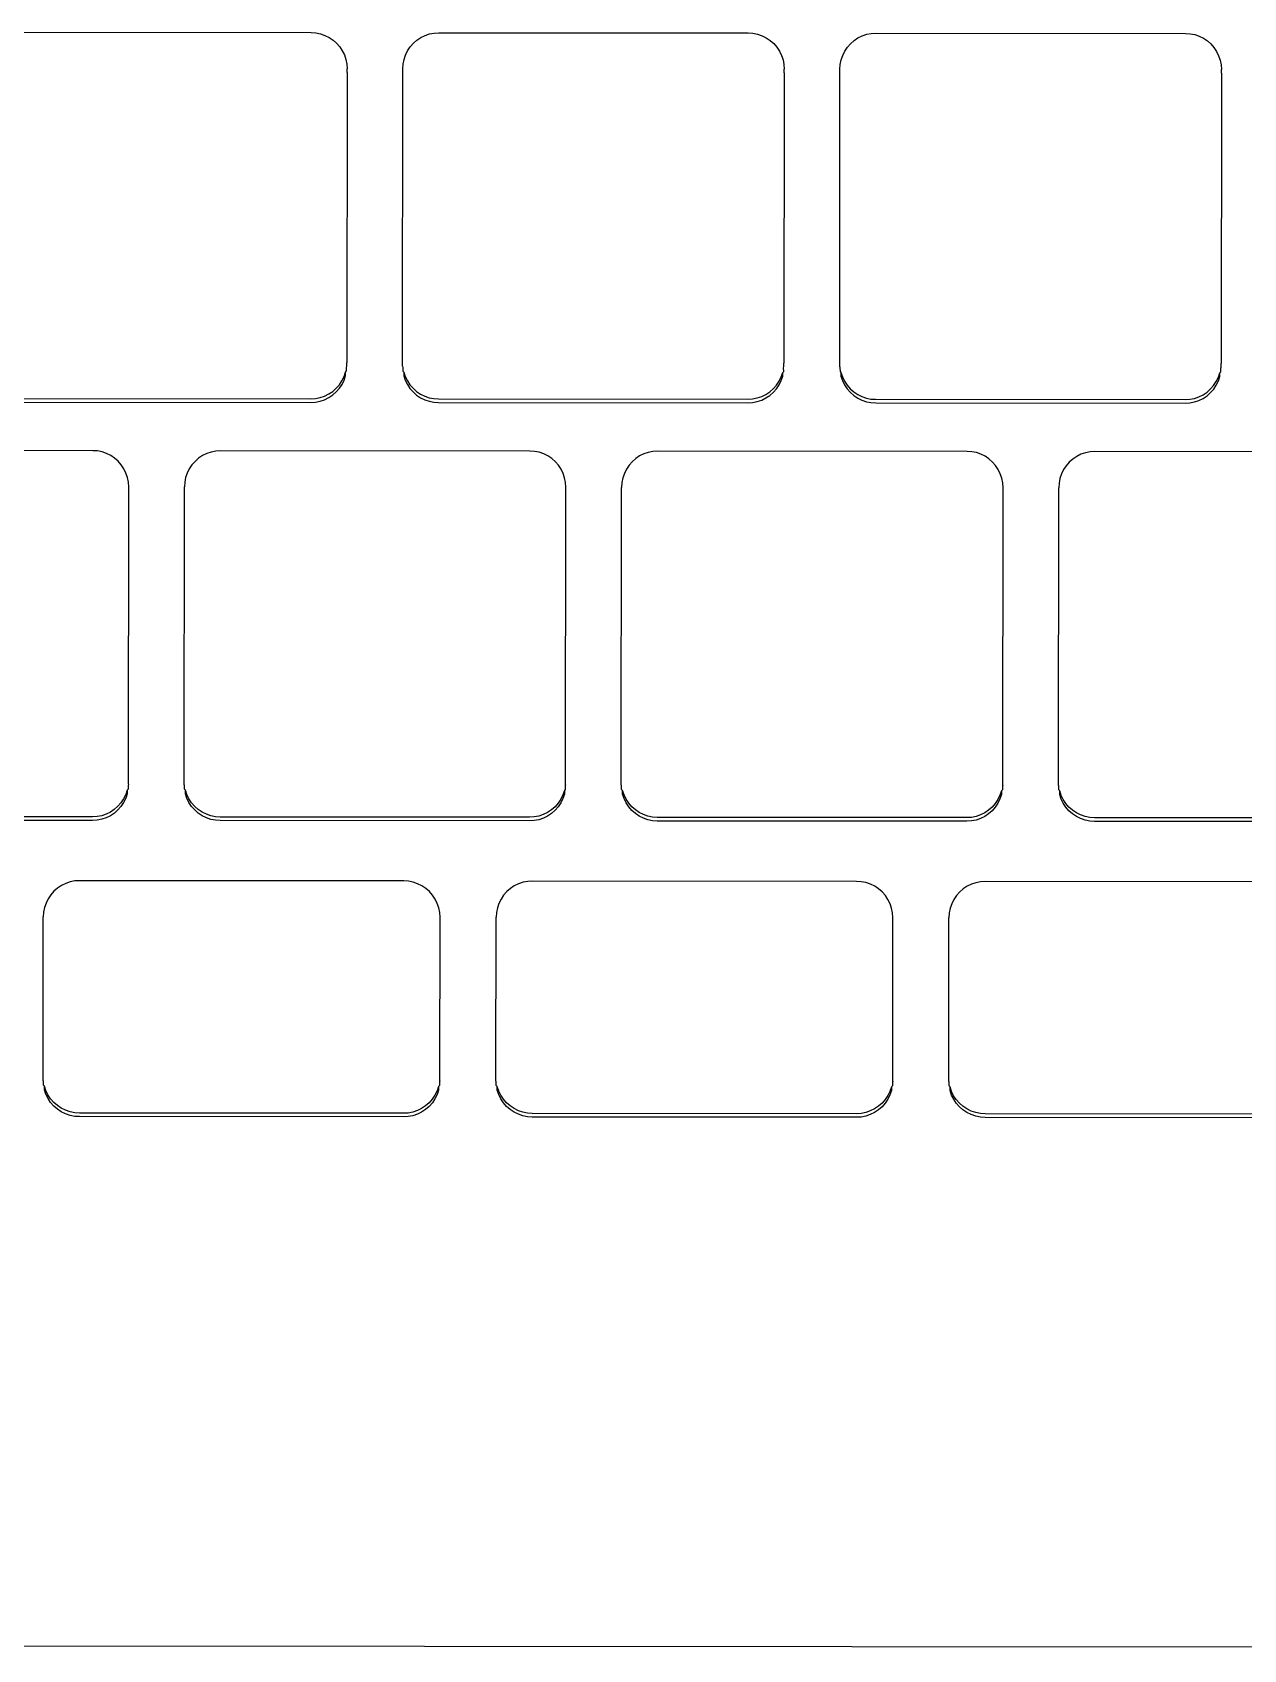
# Model space of a CAD drawing. Header units: millimetres. Extents: x 5625199 to 7433318, y -3316392 to -2552493.
# Drawn here: x 5805993.1 to 5806045.5, y -2585691.1 to -2585621.2 of the extents above; entities that cross this region are included whole.
import ezdxf

# ---------------------------------------------------------------- set-up
doc = ezdxf.new("R2010")
doc.units = ezdxf.units.MM
doc.layers.add('PL-活动家具', color=15, linetype='Continuous')

# ---------------------------------------------------------------- blocks, each defined once
blk = doc.blocks.new('GW21')
for p, q in [((5240367.802, -2566364.342), (5240381.175, -2566364.354)), ((5240381.175, -2566364.354), (5240381.378, -2566364.367)), ((5240381.378, -2566364.367), (5240381.577, -2566364.407)), ((5240381.577, -2566364.407), (5240381.77, -2566364.473)), ((5240381.77, -2566364.473), (5240381.952, -2566364.564)), ((5240385.916, -2566364.567), (5240386.099, -2566364.477)), ((5240386.099, -2566364.477), (5240386.291, -2566364.411)), ((5240386.291, -2566364.411), (5240386.491, -2566364.372)), ((5240386.491, -2566364.372), (5240386.694, -2566364.358)), ((5240386.694, -2566364.358), (5240400.067, -2566364.37)), ((5240400.067, -2566364.37), (5240400.27, -2566364.383)), ((5240400.27, -2566364.383), (5240400.469, -2566364.424)), ((5240400.469, -2566364.424), (5240400.662, -2566364.49)), ((5240400.662, -2566364.49), (5240400.844, -2566364.58)), ((5240404.991, -2566364.493), (5240405.183, -2566364.428)), ((5240405.183, -2566364.428), (5240405.383, -2566364.388)), ((5240405.383, -2566364.388), (5240405.586, -2566364.375)), ((5240405.586, -2566364.375), (5240418.959, -2566364.386)), ((5240418.959, -2566364.386), (5240419.162, -2566364.4)), ((5240419.162, -2566364.4), (5240419.361, -2566364.44)), ((5240419.361, -2566364.44), (5240419.554, -2566364.506)), ((5240381.952, -2566364.564), (5240382.121, -2566364.678)), ((5240382.121, -2566364.678), (5240382.274, -2566364.813)), ((5240382.274, -2566364.813), (5240382.408, -2566364.967)), ((5240382.408, -2566364.967), (5240382.521, -2566365.138)), ((5240382.521, -2566365.138), (5240382.611, -2566365.321)), ((5240385.256, -2566365.324), (5240385.346, -2566365.14)), ((5240385.346, -2566365.14), (5240385.459, -2566364.97)), ((5240385.459, -2566364.97), (5240385.594, -2566364.816)), ((5240385.594, -2566364.816), (5240385.747, -2566364.681)), ((5240385.747, -2566364.681), (5240385.916, -2566364.567)), ((5240400.844, -2566364.58), (5240401.013, -2566364.694)), ((5240401.013, -2566364.694), (5240401.166, -2566364.829)), ((5240401.166, -2566364.829), (5240401.3, -2566364.983)), ((5240401.3, -2566364.983), (5240401.413, -2566365.154)), ((5240401.413, -2566365.154), (5240401.503, -2566365.338)), ((5240404.148, -2566365.34), (5240404.238, -2566365.156)), ((5240404.238, -2566365.156), (5240404.351, -2566364.986)), ((5240404.351, -2566364.986), (5240404.486, -2566364.832)), ((5240404.486, -2566364.832), (5240404.639, -2566364.697)), ((5240404.639, -2566364.697), (5240404.808, -2566364.584)), ((5240404.808, -2566364.584), (5240404.991, -2566364.493)), ((5240419.554, -2566364.506), (5240419.736, -2566364.596)), ((5240419.736, -2566364.596), (5240419.906, -2566364.71)), ((5240419.906, -2566364.71), (5240420.058, -2566364.846)), ((5240420.058, -2566364.846), (5240420.192, -2566365)), ((5240420.192, -2566365), (5240420.305, -2566365.17)), ((5240420.305, -2566365.17), (5240420.395, -2566365.354)), ((5240382.611, -2566365.321), (5240382.676, -2566365.515)), ((5240382.676, -2566365.515), (5240382.716, -2566365.716)), ((5240382.716, -2566365.716), (5240382.729, -2566365.92)), ((5240385.137, -2566365.923), (5240385.15, -2566365.718)), ((5240385.15, -2566365.718), (5240385.19, -2566365.517)), ((5240385.19, -2566365.517), (5240385.256, -2566365.324)), ((5240401.503, -2566365.338), (5240401.568, -2566365.531)), ((5240401.568, -2566365.531), (5240401.608, -2566365.732)), ((5240401.608, -2566365.732), (5240401.621, -2566365.937)), ((5240404.029, -2566365.939), (5240404.043, -2566365.734)), ((5240404.043, -2566365.734), (5240404.082, -2566365.534)), ((5240404.082, -2566365.534), (5240404.148, -2566365.34)), ((5240420.395, -2566365.354), (5240420.46, -2566365.548)), ((5240420.46, -2566365.548), (5240420.5, -2566365.749)), ((5240420.5, -2566365.749), (5240420.513, -2566365.953)), ((5240382.73, -2566366.077), (5240382.717, -2566378.614)), ((5240382.73, -2566366.077), (5240382.729, -2566365.92)), ((5240385.126, -2566378.773), (5240385.137, -2566365.923)), ((5240401.622, -2566366.093), (5240401.609, -2566378.631)), ((5240401.622, -2566366.093), (5240401.621, -2566365.937)), ((5240404.018, -2566378.789), (5240404.029, -2566365.939)), ((5240420.514, -2566366.109), (5240420.501, -2566378.647)), ((5240420.514, -2566366.109), (5240420.513, -2566365.953)), ((5240382.598, -2566379.213), (5240382.664, -2566379.019)), ((5240382.664, -2566379.019), (5240382.704, -2566378.975)), ((5240382.664, -2566379.176), (5240382.664, -2566379.019)), ((5240382.703, -2566378.819), (5240382.718, -2566378.771)), ((5240382.704, -2566378.975), (5240382.703, -2566378.819)), ((5240382.718, -2566378.771), (5240382.717, -2566378.614)), ((5240385.126, -2566378.773), (5240385.138, -2566378.821)), ((5240385.138, -2566378.821), (5240385.139, -2566378.977)), ((5240385.139, -2566378.977), (5240385.178, -2566379.022)), ((5240385.178, -2566379.022), (5240385.243, -2566379.216)), ((5240385.178, -2566379.022), (5240385.179, -2566379.178)), ((5240401.49, -2566379.23), (5240401.556, -2566379.036)), ((5240401.556, -2566379.036), (5240401.596, -2566378.991)), ((5240401.556, -2566379.192), (5240401.556, -2566379.036)), ((5240401.595, -2566378.835), (5240401.61, -2566378.787)), ((5240401.596, -2566378.991), (5240401.595, -2566378.835)), ((5240401.61, -2566378.787), (5240401.609, -2566378.631)), ((5240404.018, -2566378.789), (5240404.03, -2566378.837)), ((5240404.03, -2566378.837), (5240404.031, -2566378.993)), ((5240404.031, -2566378.993), (5240404.07, -2566379.038)), ((5240404.07, -2566379.038), (5240404.135, -2566379.232)), ((5240404.07, -2566379.038), (5240404.071, -2566379.194)), ((5240420.382, -2566379.246), (5240420.448, -2566379.052)), ((5240420.448, -2566379.052), (5240420.488, -2566379.007)), ((5240420.448, -2566379.208), (5240420.448, -2566379.052)), ((5240420.488, -2566378.851), (5240420.502, -2566378.803)), ((5240420.488, -2566379.007), (5240420.488, -2566378.851)), ((5240420.502, -2566378.803), (5240420.501, -2566378.647)), ((5240381.938, -2566379.969), (5240382.107, -2566379.856)), ((5240382.107, -2566379.856), (5240382.26, -2566379.721)), ((5240382.26, -2566379.721), (5240382.395, -2566379.567)), ((5240382.261, -2566379.877), (5240382.395, -2566379.723)), ((5240382.395, -2566379.567), (5240382.508, -2566379.397)), ((5240382.395, -2566379.723), (5240382.509, -2566379.553)), ((5240382.508, -2566379.397), (5240382.598, -2566379.213)), ((5240382.509, -2566379.553), (5240382.599, -2566379.369)), ((5240382.599, -2566379.369), (5240382.664, -2566379.176)), ((5240385.179, -2566379.178), (5240385.244, -2566379.372)), ((5240385.243, -2566379.216), (5240385.333, -2566379.399)), ((5240385.244, -2566379.372), (5240385.334, -2566379.555)), ((5240385.333, -2566379.399), (5240385.446, -2566379.57)), ((5240385.334, -2566379.555), (5240385.446, -2566379.726)), ((5240385.446, -2566379.57), (5240385.58, -2566379.724)), ((5240385.446, -2566379.726), (5240385.58, -2566379.88)), ((5240385.58, -2566379.724), (5240385.732, -2566379.859)), ((5240385.732, -2566379.859), (5240385.902, -2566379.973)), ((5240400.999, -2566379.872), (5240401.152, -2566379.737)), ((5240401.152, -2566379.737), (5240401.287, -2566379.583)), ((5240401.153, -2566379.893), (5240401.287, -2566379.739)), ((5240401.287, -2566379.583), (5240401.4, -2566379.413)), ((5240401.287, -2566379.739), (5240401.401, -2566379.569)), ((5240401.4, -2566379.413), (5240401.49, -2566379.23)), ((5240401.401, -2566379.569), (5240401.491, -2566379.386)), ((5240401.491, -2566379.386), (5240401.556, -2566379.192)), ((5240404.071, -2566379.194), (5240404.136, -2566379.388)), ((5240404.135, -2566379.232), (5240404.225, -2566379.416)), ((5240404.136, -2566379.388), (5240404.226, -2566379.572)), ((5240404.225, -2566379.416), (5240404.338, -2566379.586)), ((5240404.226, -2566379.572), (5240404.339, -2566379.742)), ((5240404.338, -2566379.586), (5240404.472, -2566379.74)), ((5240404.339, -2566379.742), (5240404.473, -2566379.896)), ((5240404.472, -2566379.74), (5240404.625, -2566379.875)), ((5240419.891, -2566379.888), (5240420.044, -2566379.753)), ((5240420.044, -2566379.753), (5240420.179, -2566379.599)), ((5240420.045, -2566379.909), (5240420.18, -2566379.756)), ((5240420.179, -2566379.599), (5240420.292, -2566379.429)), ((5240420.18, -2566379.756), (5240420.293, -2566379.585)), ((5240420.292, -2566379.429), (5240420.382, -2566379.246)), ((5240420.293, -2566379.585), (5240420.383, -2566379.402)), ((5240420.383, -2566379.402), (5240420.448, -2566379.208)), ((5240367.787, -2566380.167), (5240381.16, -2566380.178)), ((5240367.788, -2566380.323), (5240381.161, -2566380.335)), ((5240381.16, -2566380.178), (5240381.363, -2566380.165)), ((5240381.161, -2566380.335), (5240381.364, -2566380.321)), ((5240381.363, -2566380.165), (5240381.563, -2566380.125)), ((5240381.364, -2566380.321), (5240381.563, -2566380.282)), ((5240381.563, -2566380.125), (5240381.755, -2566380.06)), ((5240381.563, -2566380.282), (5240381.756, -2566380.216)), ((5240381.755, -2566380.06), (5240381.938, -2566379.969)), ((5240381.756, -2566380.216), (5240381.939, -2566380.126)), ((5240381.939, -2566380.126), (5240382.108, -2566380.012)), ((5240382.108, -2566380.012), (5240382.261, -2566379.877)), ((5240385.58, -2566379.88), (5240385.733, -2566380.015)), ((5240385.733, -2566380.015), (5240385.902, -2566380.129)), ((5240385.902, -2566379.973), (5240386.084, -2566380.064)), ((5240385.902, -2566380.129), (5240386.085, -2566380.22)), ((5240386.084, -2566380.064), (5240386.277, -2566380.13)), ((5240386.085, -2566380.22), (5240386.277, -2566380.286)), ((5240386.277, -2566380.13), (5240386.476, -2566380.17)), ((5240386.277, -2566380.286), (5240386.477, -2566380.326)), ((5240386.476, -2566380.17), (5240386.679, -2566380.183)), ((5240386.477, -2566380.326), (5240386.68, -2566380.339)), ((5240386.679, -2566380.183), (5240400.052, -2566380.195)), ((5240386.68, -2566380.339), (5240400.053, -2566380.351)), ((5240400.052, -2566380.195), (5240400.255, -2566380.181)), ((5240400.053, -2566380.351), (5240400.256, -2566380.338)), ((5240400.255, -2566380.181), (5240400.455, -2566380.142)), ((5240400.256, -2566380.338), (5240400.455, -2566380.298)), ((5240400.455, -2566380.142), (5240400.647, -2566380.076)), ((5240400.455, -2566380.298), (5240400.648, -2566380.232)), ((5240400.647, -2566380.076), (5240400.83, -2566379.986)), ((5240400.648, -2566380.232), (5240400.831, -2566380.142)), ((5240400.83, -2566379.986), (5240400.999, -2566379.872)), ((5240400.831, -2566380.142), (5240401, -2566380.028)), ((5240401, -2566380.028), (5240401.153, -2566379.893)), ((5240404.473, -2566379.896), (5240404.625, -2566380.031)), ((5240404.625, -2566379.875), (5240404.794, -2566379.989)), ((5240404.625, -2566380.031), (5240404.794, -2566380.145)), ((5240404.794, -2566379.989), (5240404.976, -2566380.08)), ((5240404.794, -2566380.145), (5240404.977, -2566380.236)), ((5240404.976, -2566380.08), (5240405.169, -2566380.146)), ((5240404.977, -2566380.236), (5240405.169, -2566380.302)), ((5240405.169, -2566380.146), (5240405.368, -2566380.186)), ((5240405.169, -2566380.302), (5240405.369, -2566380.342)), ((5240405.368, -2566380.186), (5240405.571, -2566380.199)), ((5240405.369, -2566380.342), (5240405.572, -2566380.356)), ((5240405.571, -2566380.199), (5240418.944, -2566380.211)), ((5240405.572, -2566380.356), (5240418.945, -2566380.367)), ((5240418.944, -2566380.211), (5240419.147, -2566380.198)), ((5240418.945, -2566380.367), (5240419.148, -2566380.354)), ((5240419.147, -2566380.198), (5240419.347, -2566380.158)), ((5240419.148, -2566380.354), (5240419.347, -2566380.314)), ((5240419.347, -2566380.158), (5240419.539, -2566380.092)), ((5240419.347, -2566380.314), (5240419.54, -2566380.248)), ((5240419.539, -2566380.092), (5240419.722, -2566380.002)), ((5240419.54, -2566380.248), (5240419.723, -2566380.158)), ((5240419.722, -2566380.002), (5240419.891, -2566379.888)), ((5240419.723, -2566380.158), (5240419.892, -2566380.044)), ((5240419.892, -2566380.044), (5240420.045, -2566379.909)), ((5240371.737, -2566382.418), (5240358.364, -2566382.407)), ((5240371.94, -2566382.432), (5240371.737, -2566382.418)), ((5240372.139, -2566382.472), (5240371.94, -2566382.432)), ((5240372.332, -2566382.538), (5240372.139, -2566382.472)), ((5240372.514, -2566382.629), (5240372.332, -2566382.538)), ((5240372.683, -2566382.742), (5240372.514, -2566382.629)), ((5240376.478, -2566382.632), (5240376.309, -2566382.746)), ((5240376.661, -2566382.542), (5240376.478, -2566382.632)), ((5240376.853, -2566382.476), (5240376.661, -2566382.542)), ((5240377.053, -2566382.436), (5240376.853, -2566382.476)), ((5240377.256, -2566382.423), (5240377.053, -2566382.436)), ((5240390.629, -2566382.434), (5240377.256, -2566382.423)), ((5240390.832, -2566382.448), (5240390.629, -2566382.434)), ((5240391.031, -2566382.488), (5240390.832, -2566382.448)), ((5240391.224, -2566382.554), (5240391.031, -2566382.488)), ((5240391.406, -2566382.645), (5240391.224, -2566382.554)), ((5240391.576, -2566382.759), (5240391.406, -2566382.645)), ((5240395.37, -2566382.648), (5240395.201, -2566382.762)), ((5240395.553, -2566382.558), (5240395.37, -2566382.648)), ((5240395.745, -2566382.492), (5240395.553, -2566382.558)), ((5240395.945, -2566382.452), (5240395.745, -2566382.492)), ((5240396.148, -2566382.439), (5240395.945, -2566382.452)), ((5240409.521, -2566382.451), (5240396.148, -2566382.439)), ((5240409.724, -2566382.464), (5240409.521, -2566382.451)), ((5240409.923, -2566382.504), (5240409.724, -2566382.464)), ((5240410.116, -2566382.57), (5240409.923, -2566382.504)), ((5240410.298, -2566382.661), (5240410.116, -2566382.57)), ((5240410.468, -2566382.775), (5240410.298, -2566382.661)), ((5240414.445, -2566382.574), (5240414.262, -2566382.664)), ((5240414.638, -2566382.508), (5240414.445, -2566382.574)), ((5240414.837, -2566382.469), (5240414.638, -2566382.508)), ((5240415.04, -2566382.455), (5240414.837, -2566382.469)), ((5240428.413, -2566382.467), (5240415.04, -2566382.455)), ((5240372.836, -2566382.878), (5240372.683, -2566382.742)), ((5240372.97, -2566383.032), (5240372.836, -2566382.878)), ((5240373.083, -2566383.202), (5240372.97, -2566383.032)), ((5240373.173, -2566383.386), (5240373.083, -2566383.202)), ((5240375.908, -2566383.204), (5240375.818, -2566383.388)), ((5240376.021, -2566383.034), (5240375.908, -2566383.204)), ((5240376.156, -2566382.88), (5240376.021, -2566383.034)), ((5240376.309, -2566382.746), (5240376.156, -2566382.88)), ((5240391.728, -2566382.894), (5240391.576, -2566382.759)), ((5240391.862, -2566383.048), (5240391.728, -2566382.894)), ((5240391.975, -2566383.218), (5240391.862, -2566383.048)), ((5240392.065, -2566383.402), (5240391.975, -2566383.218)), ((5240394.8, -2566383.221), (5240394.71, -2566383.404)), ((5240394.913, -2566383.051), (5240394.8, -2566383.221)), ((5240395.048, -2566382.897), (5240394.913, -2566383.051)), ((5240395.201, -2566382.762), (5240395.048, -2566382.897)), ((5240410.62, -2566382.91), (5240410.468, -2566382.775)), ((5240410.754, -2566383.064), (5240410.62, -2566382.91)), ((5240410.867, -2566383.234), (5240410.754, -2566383.064)), ((5240410.957, -2566383.418), (5240410.867, -2566383.234)), ((5240413.692, -2566383.237), (5240413.602, -2566383.42)), ((5240413.805, -2566383.067), (5240413.692, -2566383.237)), ((5240413.94, -2566382.913), (5240413.805, -2566383.067)), ((5240414.093, -2566382.778), (5240413.94, -2566382.913)), ((5240414.262, -2566382.664), (5240414.093, -2566382.778)), ((5240373.238, -2566383.58), (5240373.173, -2566383.386)), ((5240373.278, -2566383.781), (5240373.238, -2566383.58)), ((5240373.291, -2566383.985), (5240373.278, -2566383.781)), ((5240373.292, -2566384.141), (5240373.291, -2566383.985)), ((5240375.687, -2566396.681), (5240375.699, -2566383.987)), ((5240375.713, -2566383.783), (5240375.699, -2566383.987)), ((5240375.752, -2566383.582), (5240375.713, -2566383.783)), ((5240375.818, -2566383.388), (5240375.752, -2566383.582)), ((5240392.13, -2566383.596), (5240392.065, -2566383.402)), ((5240392.17, -2566383.797), (5240392.13, -2566383.596)), ((5240392.183, -2566384.001), (5240392.17, -2566383.797)), ((5240392.184, -2566384.157), (5240392.183, -2566384.001)), ((5240394.58, -2566396.853), (5240394.591, -2566384.003)), ((5240394.605, -2566383.799), (5240394.591, -2566384.003)), ((5240394.644, -2566383.598), (5240394.605, -2566383.799)), ((5240394.71, -2566383.404), (5240394.644, -2566383.598)), ((5240411.022, -2566383.612), (5240410.957, -2566383.418)), ((5240411.062, -2566383.813), (5240411.022, -2566383.612)), ((5240411.075, -2566384.017), (5240411.062, -2566383.813)), ((5240411.076, -2566384.173), (5240411.075, -2566384.017)), ((5240413.471, -2566396.713), (5240413.483, -2566384.019)), ((5240413.497, -2566383.815), (5240413.483, -2566384.019)), ((5240413.537, -2566383.614), (5240413.497, -2566383.815)), ((5240413.602, -2566383.42), (5240413.537, -2566383.614)), ((5240373.279, -2566396.679), (5240373.292, -2566384.141)), ((5240392.171, -2566396.695), (5240392.184, -2566384.157)), ((5240411.063, -2566396.711), (5240411.076, -2566384.173)), ((5240373.16, -2566397.278), (5240373.07, -2566397.461)), ((5240373.226, -2566397.084), (5240373.16, -2566397.278)), ((5240373.226, -2566397.24), (5240373.161, -2566397.434)), ((5240373.266, -2566397.039), (5240373.226, -2566397.084)), ((5240373.226, -2566397.084), (5240373.226, -2566397.24)), ((5240373.28, -2566396.835), (5240373.265, -2566396.883)), ((5240373.265, -2566396.883), (5240373.266, -2566397.039)), ((5240373.28, -2566396.835), (5240373.279, -2566396.679)), ((5240375.688, -2566396.837), (5240375.687, -2566396.681)), ((5240375.7, -2566396.885), (5240375.688, -2566396.837)), ((5240375.701, -2566397.041), (5240375.7, -2566396.885)), ((5240375.74, -2566397.086), (5240375.701, -2566397.041)), ((5240375.805, -2566397.28), (5240375.74, -2566397.086)), ((5240375.741, -2566397.242), (5240375.74, -2566397.086)), ((5240375.806, -2566397.436), (5240375.741, -2566397.242)), ((5240375.895, -2566397.464), (5240375.805, -2566397.28)), ((5240392.052, -2566397.294), (5240391.962, -2566397.478)), ((5240392.118, -2566397.1), (5240392.052, -2566397.294)), ((5240392.118, -2566397.256), (5240392.053, -2566397.45)), ((5240392.158, -2566397.055), (5240392.118, -2566397.1)), ((5240392.118, -2566397.1), (5240392.118, -2566397.256)), ((5240392.172, -2566396.851), (5240392.158, -2566396.899)), ((5240392.158, -2566396.899), (5240392.158, -2566397.055)), ((5240392.172, -2566396.851), (5240392.171, -2566396.695)), ((5240394.592, -2566396.901), (5240394.58, -2566396.853)), ((5240394.593, -2566397.058), (5240394.592, -2566396.901)), ((5240394.632, -2566397.102), (5240394.593, -2566397.058)), ((5240394.697, -2566397.296), (5240394.632, -2566397.102)), ((5240394.633, -2566397.258), (5240394.632, -2566397.102)), ((5240394.698, -2566397.452), (5240394.633, -2566397.258)), ((5240394.787, -2566397.48), (5240394.697, -2566397.296)), ((5240410.944, -2566397.31), (5240410.854, -2566397.494)), ((5240411.01, -2566397.116), (5240410.944, -2566397.31)), ((5240411.011, -2566397.273), (5240410.945, -2566397.466)), ((5240411.05, -2566397.072), (5240411.01, -2566397.116)), ((5240411.01, -2566397.116), (5240411.011, -2566397.273)), ((5240411.064, -2566396.867), (5240411.05, -2566396.916)), ((5240411.05, -2566396.916), (5240411.05, -2566397.072)), ((5240411.064, -2566396.867), (5240411.063, -2566396.711)), ((5240413.472, -2566396.869), (5240413.471, -2566396.713)), ((5240413.484, -2566396.918), (5240413.472, -2566396.869)), ((5240413.485, -2566397.074), (5240413.484, -2566396.918)), ((5240413.524, -2566397.119), (5240413.485, -2566397.074)), ((5240413.589, -2566397.312), (5240413.524, -2566397.119)), ((5240413.525, -2566397.275), (5240413.524, -2566397.119)), ((5240413.59, -2566397.469), (5240413.525, -2566397.275)), ((5240413.679, -2566397.496), (5240413.589, -2566397.312)), ((5240372.5, -2566398.034), (5240372.317, -2566398.124)), ((5240372.669, -2566397.92), (5240372.5, -2566398.034)), ((5240372.822, -2566397.785), (5240372.669, -2566397.92)), ((5240372.823, -2566397.942), (5240372.67, -2566398.076)), ((5240372.957, -2566397.632), (5240372.822, -2566397.785)), ((5240372.957, -2566397.788), (5240372.823, -2566397.942)), ((5240373.07, -2566397.461), (5240372.957, -2566397.632)), ((5240373.071, -2566397.618), (5240372.957, -2566397.788)), ((5240373.161, -2566397.434), (5240373.071, -2566397.618)), ((5240375.896, -2566397.62), (5240375.806, -2566397.436)), ((5240376.008, -2566397.634), (5240375.895, -2566397.464)), ((5240376.009, -2566397.79), (5240375.896, -2566397.62)), ((5240376.142, -2566397.788), (5240376.008, -2566397.634)), ((5240376.143, -2566397.944), (5240376.009, -2566397.79)), ((5240376.295, -2566397.923), (5240376.142, -2566397.788)), ((5240376.295, -2566398.08), (5240376.143, -2566397.944)), ((5240376.464, -2566398.037), (5240376.295, -2566397.923)), ((5240391.561, -2566397.936), (5240391.392, -2566398.05)), ((5240391.714, -2566397.802), (5240391.561, -2566397.936)), ((5240391.715, -2566397.958), (5240391.562, -2566398.093)), ((5240391.849, -2566397.648), (5240391.714, -2566397.802)), ((5240391.85, -2566397.804), (5240391.715, -2566397.958)), ((5240391.962, -2566397.478), (5240391.849, -2566397.648)), ((5240391.963, -2566397.634), (5240391.85, -2566397.804)), ((5240392.053, -2566397.45), (5240391.963, -2566397.634)), ((5240394.788, -2566397.636), (5240394.698, -2566397.452)), ((5240394.9, -2566397.65), (5240394.787, -2566397.48)), ((5240394.901, -2566397.807), (5240394.788, -2566397.636)), ((5240395.034, -2566397.804), (5240394.9, -2566397.65)), ((5240395.035, -2566397.961), (5240394.901, -2566397.807)), ((5240395.187, -2566397.94), (5240395.034, -2566397.804)), ((5240395.187, -2566398.096), (5240395.035, -2566397.961)), ((5240395.356, -2566398.054), (5240395.187, -2566397.94)), ((5240410.453, -2566397.953), (5240410.284, -2566398.066)), ((5240410.606, -2566397.818), (5240410.453, -2566397.953)), ((5240410.607, -2566397.974), (5240410.454, -2566398.109)), ((5240410.741, -2566397.664), (5240410.606, -2566397.818)), ((5240410.742, -2566397.82), (5240410.607, -2566397.974)), ((5240410.854, -2566397.494), (5240410.741, -2566397.664)), ((5240410.855, -2566397.65), (5240410.742, -2566397.82)), ((5240410.945, -2566397.466), (5240410.855, -2566397.65)), ((5240413.68, -2566397.652), (5240413.59, -2566397.469)), ((5240413.792, -2566397.667), (5240413.679, -2566397.496)), ((5240413.793, -2566397.823), (5240413.68, -2566397.652)), ((5240413.926, -2566397.821), (5240413.792, -2566397.667)), ((5240413.927, -2566397.977), (5240413.793, -2566397.823)), ((5240414.079, -2566397.956), (5240413.926, -2566397.821)), ((5240414.079, -2566398.112), (5240413.927, -2566397.977)), ((5240414.248, -2566398.07), (5240414.079, -2566397.956)), ((5240371.722, -2566398.243), (5240358.349, -2566398.231)), ((5240371.723, -2566398.399), (5240358.35, -2566398.388)), ((5240371.925, -2566398.23), (5240371.722, -2566398.243)), ((5240371.926, -2566398.386), (5240371.723, -2566398.399)), ((5240372.125, -2566398.19), (5240371.925, -2566398.23)), ((5240372.125, -2566398.346), (5240371.926, -2566398.386)), ((5240372.317, -2566398.124), (5240372.125, -2566398.19)), ((5240372.318, -2566398.28), (5240372.125, -2566398.346)), ((5240372.501, -2566398.19), (5240372.318, -2566398.28)), ((5240372.67, -2566398.076), (5240372.501, -2566398.19)), ((5240376.464, -2566398.193), (5240376.295, -2566398.08)), ((5240376.646, -2566398.128), (5240376.464, -2566398.037)), ((5240376.647, -2566398.284), (5240376.464, -2566398.193)), ((5240376.839, -2566398.194), (5240376.646, -2566398.128)), ((5240376.839, -2566398.35), (5240376.647, -2566398.284)), ((5240377.038, -2566398.234), (5240376.839, -2566398.194)), ((5240377.039, -2566398.39), (5240376.839, -2566398.35)), ((5240377.241, -2566398.248), (5240377.038, -2566398.234)), ((5240377.242, -2566398.404), (5240377.039, -2566398.39)), ((5240390.614, -2566398.259), (5240377.241, -2566398.248)), ((5240390.615, -2566398.415), (5240377.242, -2566398.404)), ((5240390.817, -2566398.246), (5240390.614, -2566398.259)), ((5240390.818, -2566398.402), (5240390.615, -2566398.415)), ((5240391.017, -2566398.206), (5240390.817, -2566398.246)), ((5240391.017, -2566398.362), (5240390.818, -2566398.402)), ((5240391.209, -2566398.141), (5240391.017, -2566398.206)), ((5240391.21, -2566398.297), (5240391.017, -2566398.362)), ((5240391.392, -2566398.05), (5240391.209, -2566398.141)), ((5240391.393, -2566398.206), (5240391.21, -2566398.297)), ((5240391.562, -2566398.093), (5240391.393, -2566398.206)), ((5240395.357, -2566398.21), (5240395.187, -2566398.096)), ((5240395.538, -2566398.144), (5240395.356, -2566398.054)), ((5240395.539, -2566398.3), (5240395.357, -2566398.21)), ((5240395.731, -2566398.21), (5240395.538, -2566398.144)), ((5240395.732, -2566398.366), (5240395.539, -2566398.3)), ((5240395.93, -2566398.25), (5240395.731, -2566398.21)), ((5240395.931, -2566398.406), (5240395.732, -2566398.366)), ((5240396.133, -2566398.264), (5240395.93, -2566398.25)), ((5240396.134, -2566398.42), (5240395.931, -2566398.406)), ((5240409.506, -2566398.275), (5240396.133, -2566398.264)), ((5240409.507, -2566398.432), (5240396.134, -2566398.42)), ((5240409.709, -2566398.262), (5240409.506, -2566398.275)), ((5240409.71, -2566398.418), (5240409.507, -2566398.432)), ((5240409.909, -2566398.222), (5240409.709, -2566398.262)), ((5240409.91, -2566398.379), (5240409.71, -2566398.418)), ((5240410.101, -2566398.157), (5240409.909, -2566398.222)), ((5240410.102, -2566398.313), (5240409.91, -2566398.379)), ((5240410.284, -2566398.066), (5240410.101, -2566398.157)), ((5240410.285, -2566398.222), (5240410.102, -2566398.313)), ((5240410.454, -2566398.109), (5240410.285, -2566398.222)), ((5240414.249, -2566398.226), (5240414.079, -2566398.112)), ((5240414.43, -2566398.16), (5240414.248, -2566398.07)), ((5240414.431, -2566398.317), (5240414.249, -2566398.226)), ((5240414.623, -2566398.226), (5240414.43, -2566398.16)), ((5240414.624, -2566398.383), (5240414.431, -2566398.317)), ((5240414.822, -2566398.267), (5240414.623, -2566398.226)), ((5240414.823, -2566398.423), (5240414.624, -2566398.383)), ((5240415.025, -2566398.28), (5240414.822, -2566398.267)), ((5240415.026, -2566398.436), (5240414.823, -2566398.423)), ((5240428.398, -2566398.292), (5240415.025, -2566398.28)), ((5240428.399, -2566398.448), (5240415.026, -2566398.436)), ((5240370.06, -2566401.457), (5240369.925, -2566401.61)), ((5240370.215, -2566401.322), (5240370.06, -2566401.457)), ((5240370.386, -2566401.208), (5240370.215, -2566401.322)), ((5240370.57, -2566401.118), (5240370.386, -2566401.208)), ((5240370.765, -2566401.052), (5240370.57, -2566401.118)), ((5240370.966, -2566401.012), (5240370.765, -2566401.052)), ((5240371.172, -2566400.999), (5240370.966, -2566401.012)), ((5240385.174, -2566401.011), (5240371.172, -2566400.999)), ((5240385.379, -2566401.025), (5240385.174, -2566401.011)), ((5240385.581, -2566401.065), (5240385.379, -2566401.025)), ((5240385.775, -2566401.131), (5240385.581, -2566401.065)), ((5240385.96, -2566401.221), (5240385.775, -2566401.131)), ((5240386.13, -2566401.335), (5240385.96, -2566401.221)), ((5240386.285, -2566401.471), (5240386.13, -2566401.335)), ((5240386.42, -2566401.625), (5240386.285, -2566401.471)), ((5240389.63, -2566401.473), (5240389.494, -2566401.627)), ((5240389.785, -2566401.339), (5240389.63, -2566401.473)), ((5240389.956, -2566401.225), (5240389.785, -2566401.339)), ((5240390.14, -2566401.135), (5240389.956, -2566401.225)), ((5240390.335, -2566401.069), (5240390.14, -2566401.135)), ((5240390.536, -2566401.029), (5240390.335, -2566401.069)), ((5240390.741, -2566401.016), (5240390.536, -2566401.029)), ((5240404.744, -2566401.028), (5240390.741, -2566401.016)), ((5240404.949, -2566401.041), (5240404.744, -2566401.028)), ((5240405.151, -2566401.082), (5240404.949, -2566401.041)), ((5240405.345, -2566401.148), (5240405.151, -2566401.082)), ((5240405.529, -2566401.238), (5240405.345, -2566401.148)), ((5240405.7, -2566401.352), (5240405.529, -2566401.238)), ((5240405.855, -2566401.487), (5240405.7, -2566401.352)), ((5240405.99, -2566401.641), (5240405.855, -2566401.487)), ((5240409.2, -2566401.49), (5240409.064, -2566401.644)), ((5240409.354, -2566401.355), (5240409.2, -2566401.49)), ((5240409.525, -2566401.242), (5240409.354, -2566401.355)), ((5240409.71, -2566401.151), (5240409.525, -2566401.242)), ((5240409.904, -2566401.086), (5240409.71, -2566401.151)), ((5240410.106, -2566401.046), (5240409.904, -2566401.086)), ((5240410.311, -2566401.033), (5240410.106, -2566401.046)), ((5240424.314, -2566401.045), (5240410.311, -2566401.033)), ((5240369.653, -2566402.158), (5240369.613, -2566402.359)), ((5240369.719, -2566401.964), (5240369.653, -2566402.158)), ((5240369.81, -2566401.781), (5240369.719, -2566401.964)), ((5240369.925, -2566401.61), (5240369.81, -2566401.781)), ((5240386.534, -2566401.795), (5240386.42, -2566401.625)), ((5240386.625, -2566401.979), (5240386.534, -2566401.795)), ((5240386.691, -2566402.173), (5240386.625, -2566401.979)), ((5240386.731, -2566402.374), (5240386.691, -2566402.173)), ((5240389.223, -2566402.175), (5240389.182, -2566402.376)), ((5240389.289, -2566401.981), (5240389.223, -2566402.175)), ((5240389.38, -2566401.797), (5240389.289, -2566401.981)), ((5240389.494, -2566401.627), (5240389.38, -2566401.797)), ((5240406.104, -2566401.812), (5240405.99, -2566401.641)), ((5240406.195, -2566401.996), (5240406.104, -2566401.812)), ((5240406.261, -2566402.189), (5240406.195, -2566401.996)), ((5240406.3, -2566402.39), (5240406.261, -2566402.189)), ((5240408.792, -2566402.192), (5240408.752, -2566402.392)), ((5240408.859, -2566401.998), (5240408.792, -2566402.192)), ((5240408.95, -2566401.814), (5240408.859, -2566401.998)), ((5240409.064, -2566401.644), (5240408.95, -2566401.814)), ((5240369.593, -2566409.628), (5240369.599, -2566402.563)), ((5240369.613, -2566402.359), (5240369.599, -2566402.563)), ((5240386.744, -2566402.578), (5240386.731, -2566402.374)), ((5240386.737, -2566409.486), (5240386.745, -2566402.734)), ((5240386.745, -2566402.734), (5240386.744, -2566402.578)), ((5240389.163, -2566409.645), (5240389.169, -2566402.58)), ((5240389.182, -2566402.376), (5240389.169, -2566402.58)), ((5240406.314, -2566402.595), (5240406.3, -2566402.39)), ((5240406.307, -2566409.503), (5240406.314, -2566402.751)), ((5240406.314, -2566402.751), (5240406.314, -2566402.595)), ((5240408.733, -2566409.661), (5240408.739, -2566402.597)), ((5240408.752, -2566402.392), (5240408.739, -2566402.597)), ((5240369.606, -2566409.676), (5240369.593, -2566409.628)), ((5240369.607, -2566409.832), (5240369.606, -2566409.676)), ((5240369.646, -2566409.877), (5240369.607, -2566409.832)), ((5240369.712, -2566410.071), (5240369.646, -2566409.877)), ((5240369.647, -2566410.033), (5240369.646, -2566409.877)), ((5240386.684, -2566409.891), (5240386.617, -2566410.085)), ((5240386.725, -2566409.847), (5240386.684, -2566409.891)), ((5240386.684, -2566409.891), (5240386.684, -2566410.048)), ((5240386.738, -2566409.643), (5240386.724, -2566409.691)), ((5240386.724, -2566409.691), (5240386.725, -2566409.847)), ((5240386.738, -2566409.643), (5240386.737, -2566409.486)), ((5240389.176, -2566409.693), (5240389.163, -2566409.645)), ((5240389.176, -2566409.849), (5240389.176, -2566409.693)), ((5240389.215, -2566409.894), (5240389.176, -2566409.849)), ((5240389.281, -2566410.088), (5240389.215, -2566409.894)), ((5240389.216, -2566410.05), (5240389.215, -2566409.894)), ((5240406.253, -2566409.908), (5240406.187, -2566410.102)), ((5240406.294, -2566409.864), (5240406.253, -2566409.908)), ((5240406.253, -2566409.908), (5240406.254, -2566410.064)), ((5240406.308, -2566409.659), (5240406.294, -2566409.707)), ((5240406.294, -2566409.707), (5240406.294, -2566409.864)), ((5240406.308, -2566409.659), (5240406.307, -2566409.503)), ((5240408.745, -2566409.71), (5240408.733, -2566409.661)), ((5240408.746, -2566409.866), (5240408.745, -2566409.71)), ((5240408.785, -2566409.91), (5240408.746, -2566409.866)), ((5240408.851, -2566410.104), (5240408.785, -2566409.91)), ((5240408.786, -2566410.067), (5240408.785, -2566409.91)), ((5240369.712, -2566410.227), (5240369.647, -2566410.033)), ((5240369.802, -2566410.255), (5240369.712, -2566410.071)), ((5240369.803, -2566410.411), (5240369.712, -2566410.227)), ((5240369.916, -2566410.425), (5240369.802, -2566410.255)), ((5240369.917, -2566410.581), (5240369.803, -2566410.411)), ((5240370.052, -2566410.579), (5240369.916, -2566410.425)), ((5240370.052, -2566410.735), (5240369.917, -2566410.581)), ((5240370.206, -2566410.714), (5240370.052, -2566410.579)), ((5240386.276, -2566410.593), (5240386.122, -2566410.728)), ((5240386.412, -2566410.439), (5240386.276, -2566410.593)), ((5240386.413, -2566410.595), (5240386.277, -2566410.749)), ((5240386.526, -2566410.269), (5240386.412, -2566410.439)), ((5240386.527, -2566410.425), (5240386.413, -2566410.595)), ((5240386.617, -2566410.085), (5240386.526, -2566410.269)), ((5240386.618, -2566410.241), (5240386.527, -2566410.425)), ((5240386.684, -2566410.048), (5240386.618, -2566410.241)), ((5240389.282, -2566410.244), (5240389.216, -2566410.05)), ((5240389.372, -2566410.271), (5240389.281, -2566410.088)), ((5240389.373, -2566410.427), (5240389.282, -2566410.244)), ((5240389.486, -2566410.442), (5240389.372, -2566410.271)), ((5240389.487, -2566410.598), (5240389.373, -2566410.427)), ((5240389.621, -2566410.596), (5240389.486, -2566410.442)), ((5240389.622, -2566410.752), (5240389.487, -2566410.598)), ((5240389.776, -2566410.731), (5240389.621, -2566410.596)), ((5240405.846, -2566410.61), (5240405.691, -2566410.745)), ((5240405.982, -2566410.456), (5240405.846, -2566410.61)), ((5240405.982, -2566410.612), (5240405.847, -2566410.766)), ((5240406.096, -2566410.286), (5240405.982, -2566410.456)), ((5240406.097, -2566410.442), (5240405.982, -2566410.612)), ((5240406.187, -2566410.102), (5240406.096, -2566410.286)), ((5240406.188, -2566410.258), (5240406.097, -2566410.442)), ((5240406.254, -2566410.064), (5240406.188, -2566410.258)), ((5240408.852, -2566410.261), (5240408.786, -2566410.067)), ((5240408.942, -2566410.288), (5240408.851, -2566410.104)), ((5240408.943, -2566410.444), (5240408.852, -2566410.261)), ((5240409.056, -2566410.458), (5240408.942, -2566410.288)), ((5240409.057, -2566410.615), (5240408.943, -2566410.444)), ((5240409.191, -2566410.613), (5240409.056, -2566410.458)), ((5240409.346, -2566410.748), (5240409.191, -2566410.613)), ((5240370.207, -2566410.87), (5240370.052, -2566410.735)), ((5240370.377, -2566410.828), (5240370.206, -2566410.714)), ((5240370.378, -2566410.984), (5240370.207, -2566410.87)), ((5240370.561, -2566410.919), (5240370.377, -2566410.828)), ((5240370.562, -2566411.075), (5240370.378, -2566410.984)), ((5240370.756, -2566410.985), (5240370.561, -2566410.919)), ((5240370.756, -2566411.141), (5240370.562, -2566411.075)), ((5240370.957, -2566411.025), (5240370.756, -2566410.985)), ((5240370.958, -2566411.181), (5240370.756, -2566411.141)), ((5240371.162, -2566411.038), (5240370.957, -2566411.025)), ((5240371.163, -2566411.195), (5240370.958, -2566411.181)), ((5240385.165, -2566411.05), (5240371.162, -2566411.038)), ((5240385.166, -2566411.207), (5240371.163, -2566411.195)), ((5240385.37, -2566411.037), (5240385.165, -2566411.05)), ((5240385.371, -2566411.193), (5240385.166, -2566411.207)), ((5240385.572, -2566410.997), (5240385.37, -2566411.037)), ((5240385.572, -2566411.154), (5240385.371, -2566411.193)), ((5240385.766, -2566410.932), (5240385.572, -2566410.997)), ((5240385.767, -2566411.088), (5240385.572, -2566411.154)), ((5240385.951, -2566410.841), (5240385.766, -2566410.932)), ((5240385.951, -2566410.998), (5240385.767, -2566411.088)), ((5240386.122, -2566410.728), (5240385.951, -2566410.841)), ((5240386.122, -2566410.884), (5240385.951, -2566410.998)), ((5240386.277, -2566410.749), (5240386.122, -2566410.884)), ((5240389.777, -2566410.887), (5240389.622, -2566410.752)), ((5240389.947, -2566410.845), (5240389.776, -2566410.731)), ((5240389.947, -2566411.001), (5240389.777, -2566410.887)), ((5240390.131, -2566410.936), (5240389.947, -2566410.845)), ((5240390.132, -2566411.092), (5240389.947, -2566411.001)), ((5240390.325, -2566411.002), (5240390.131, -2566410.936)), ((5240390.326, -2566411.158), (5240390.132, -2566411.092)), ((5240390.527, -2566411.042), (5240390.325, -2566411.002)), ((5240390.528, -2566411.198), (5240390.326, -2566411.158)), ((5240390.732, -2566411.055), (5240390.527, -2566411.042)), ((5240390.733, -2566411.211), (5240390.528, -2566411.198)), ((5240404.735, -2566411.067), (5240390.732, -2566411.055)), ((5240404.735, -2566411.223), (5240390.733, -2566411.211)), ((5240404.94, -2566411.054), (5240404.735, -2566411.067)), ((5240404.941, -2566411.21), (5240404.735, -2566411.223)), ((5240405.141, -2566411.014), (5240404.94, -2566411.054)), ((5240405.142, -2566411.17), (5240404.941, -2566411.21)), ((5240405.336, -2566410.949), (5240405.141, -2566411.014)), ((5240405.337, -2566411.105), (5240405.142, -2566411.17)), ((5240405.52, -2566410.858), (5240405.336, -2566410.949)), ((5240405.521, -2566411.014), (5240405.337, -2566411.105)), ((5240405.691, -2566410.745), (5240405.52, -2566410.858)), ((5240405.692, -2566410.901), (5240405.521, -2566411.014)), ((5240405.847, -2566410.766), (5240405.692, -2566410.901)), ((5240409.192, -2566410.769), (5240409.057, -2566410.615)), ((5240409.346, -2566410.904), (5240409.192, -2566410.769)), ((5240409.516, -2566410.862), (5240409.346, -2566410.748)), ((5240409.517, -2566411.018), (5240409.346, -2566410.904)), ((5240409.701, -2566410.952), (5240409.516, -2566410.862)), ((5240409.701, -2566411.108), (5240409.517, -2566411.018)), ((5240409.895, -2566411.018), (5240409.701, -2566410.952)), ((5240409.896, -2566411.174), (5240409.701, -2566411.108)), ((5240410.097, -2566411.058), (5240409.895, -2566411.018)), ((5240410.097, -2566411.215), (5240409.896, -2566411.174)), ((5240410.302, -2566411.072), (5240410.097, -2566411.058)), ((5240410.302, -2566411.228), (5240410.097, -2566411.215)), ((5240424.304, -2566411.084), (5240410.302, -2566411.072)), ((5240424.305, -2566411.24), (5240410.302, -2566411.228)), ((5240547.253, -2566434.224), (5240267.755, -2566433.985))]:
    blk.add_line(p, q)

msp = doc.modelspace()

# ---------------------------------------------------------------- block references
at = {"layer": 'PL-活动家具', "color": 255}
msp.add_blockref('GW21', (565624.003, -19256.864), dxfattribs=at)

doc.saveas('drawing.dxf')
